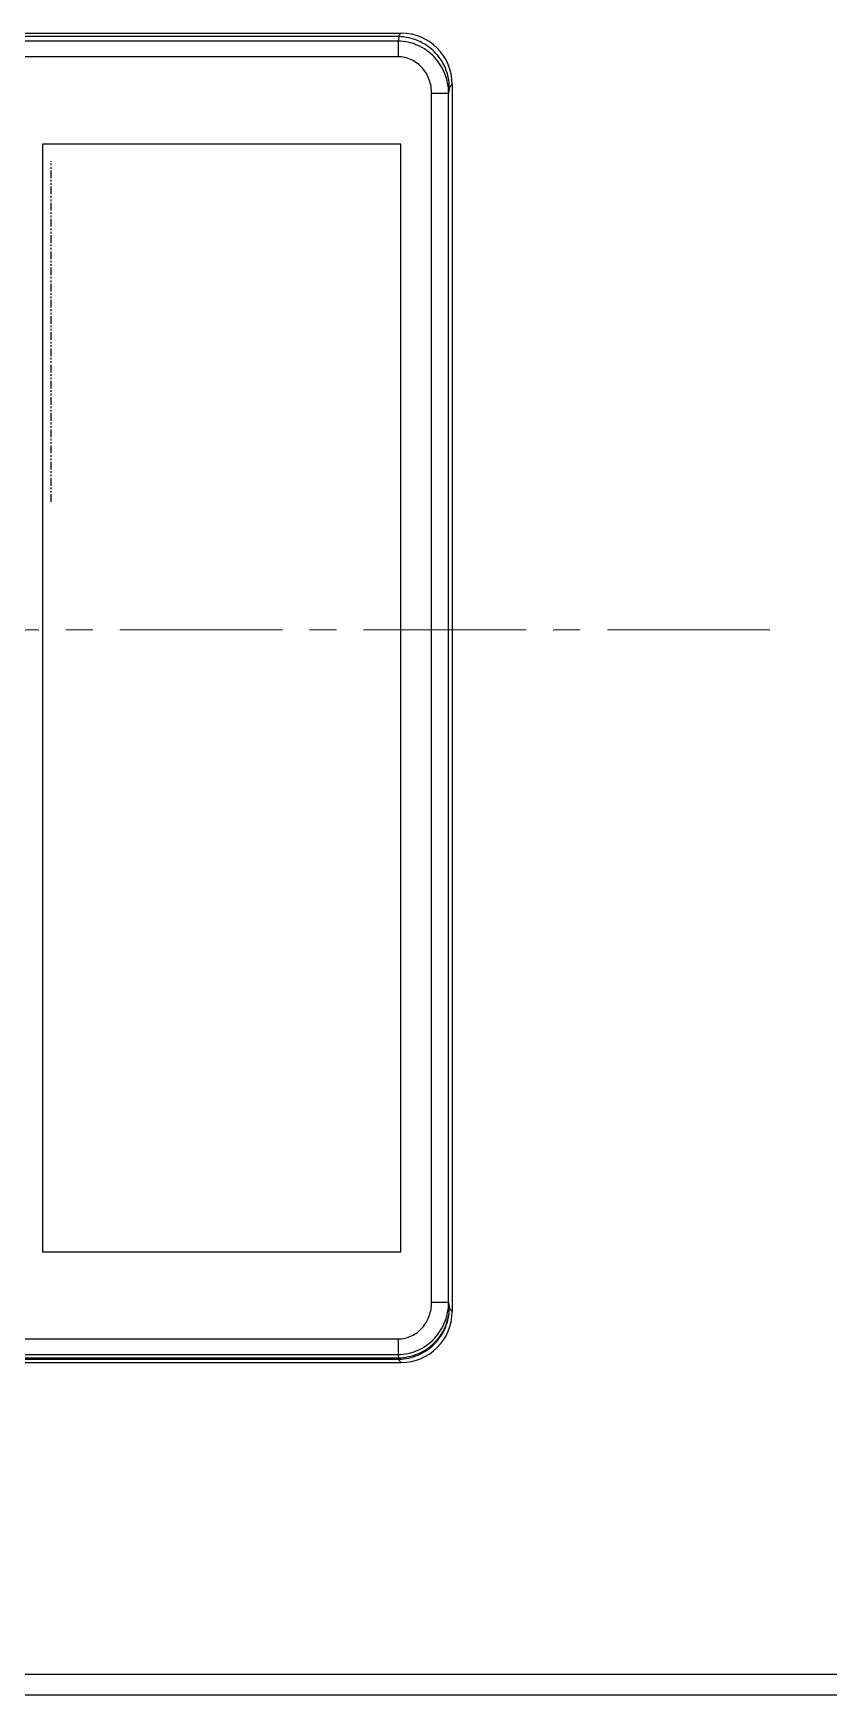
# Model space of a CAD drawing. Header units: millimetres. Extents: x 12659 to 13466, y -343 to 215.
# Drawn here: x 13083.2 to 13129.8, y 18.1 to 115.6 of the extents above; entities that cross this region are included whole.
import ezdxf

# ---------------------------------------------------------------- set-up
doc = ezdxf.new("R2010")
doc.units = ezdxf.units.MM
for name, pattern in [('CENTER2', [28.575, 19.05, -3.175, 3.175, -3.175]), ('CENTERX2', [101.6, 63.5, -12.7, 12.7, -12.7]), ('PHANTOM', [0.8, 0.45, -0.05, 0.1, -0.05, 0.1, -0.05])]:
    doc.linetypes.add(name, pattern=pattern)
doc.layers.get('0').update_dxf_attribs({"linetype": 'CONTINUOUS'})
doc.layers.add('3', color=112, linetype='CENTERX2', lineweight=15)

msp = doc.modelspace()

# ---------------------------------------------------------------- linework, layer by layer
at = {"color": 7, "linetype": 'Continuous'}
for p, q in [((13104.541, 115.378), (13073.057, 115.378)), ((13073.257, 115.577), (13104.74, 115.577)), ((13104.565, 115.108), (13073.407, 115.108)), ((13104.541, 115.378), (13104.74, 115.577)), ((13104.597, 115.377), (13104.565, 115.108)), ((13104.565, 115.108), (13104.565, 114.194)), ((13104.565, 114.194), (13073.407, 114.194)), ((13107.566, 112.411), (13107.524, 112.052)), ((13107.566, 112.411), (13107.736, 112.581)), ((13107.736, 112.581), (13107.736, 40.573)), ((13106.525, 112.052), (13107.524, 112.052)), ((13106.525, 41.103), (13106.525, 112.052)), ((13107.524, 41.103), (13107.524, 112.052)), ((13083.722, 109.077), (13083.722, 44.077)), ((13104.722, 109.077), (13083.722, 109.077)), ((13104.722, 44.077), (13104.722, 109.077)), ((13083.722, 44.077), (13104.722, 44.077)), ((13107.524, 41.103), (13106.525, 41.103)), ((13107.524, 41.103), (13107.566, 40.743)), ((13107.736, 40.573), (13107.566, 40.743)), ((13010.885, 38.96), (13104.565, 38.96)), ((13010.885, 38.046), (13104.565, 38.046)), ((13104.565, 38.96), (13104.565, 38.046)), ((13104.565, 38.046), (13104.588, 37.852)), ((12940.718, 37.577), (13104.74, 37.577)), ((12940.908, 37.852), (13104.551, 37.852)), ((12940.908, 37.767), (13104.551, 37.767)), ((13104.551, 37.852), (13104.551, 37.767)), ((13104.74, 37.577), (13104.551, 37.767)), ((12891.922, 19.277), (13218.522, 19.277)), ((12892.122, 18.077), (13219.722, 18.077))]:
    msp.add_line(p, q, dxfattribs=at)
at = {"color": 7, "linetype": 'PHANTOM'}
msp.add_line((13084.222, 88.077), (13084.222, 108.077), dxfattribs=at)
at = {"color": 7, "linetype": 'Continuous'}
msp.add_arc((13104.548, 40.516), 2.749, 270.05182, 271.21131, dxfattribs=at)
for centre, major_axis, ratio, start_param, end_param in [((13104.132, 111.973), (1.457, 3.18), 0.836259, 0.347356, 0.365906), ((13104.732, 112.573), (2.127, 2.127), 0.997265, -0.784029, 0.784029), ((13104.732, 40.581), (-2.127, 2.127), 0.997265, -3.925621, -2.357564)]:
    msp.add_ellipse(centre, major_axis=major_axis, ratio=ratio, start_param=start_param, end_param=end_param, dxfattribs=at)
for points, knots in [([(13107.524, 112.052), (13107.521, 112.441), (13107.371, 113.227), (13106.729, 114.24), (13105.748, 114.937), (13104.957, 115.105), (13104.565, 115.108)], [0, 0, 0, 0, 0.24917, 0.498853, 0.749216, 1, 1, 1, 1]), ([(13107.566, 112.411), (13107.561, 112.79), (13107.401, 113.558), (13106.744, 114.533), (13105.764, 115.2), (13104.985, 115.369), (13104.597, 115.377)], [0, 0, 0, 0, 0.246643, 0.495762, 0.747358, 1, 1, 1, 1]), ([(13106.525, 112.052), (13106.525, 112.319), (13106.434, 112.859), (13106.025, 113.569), (13105.373, 114.073), (13104.832, 114.194), (13104.565, 114.194)], [0, 0, 0, 0, 0.250326, 0.50044, 0.750303, 1, 1, 1, 1]), ([(13104.565, 38.96), (13104.832, 38.96), (13105.373, 39.082), (13106.025, 39.585), (13106.434, 40.296), (13106.525, 40.835), (13106.525, 41.103)], [0, 0, 0, 0, 0.249697, 0.49956, 0.749674, 1, 1, 1, 1]), ([(13104.565, 38.046), (13104.957, 38.049), (13105.748, 38.218), (13106.729, 38.915), (13107.371, 39.927), (13107.521, 40.713), (13107.524, 41.103)], [0, 0, 0, 0, 0.250784, 0.501147, 0.75083, 1, 1, 1, 1]), ([(13104.588, 37.852), (13104.974, 37.86), (13105.748, 38.022), (13106.729, 38.667), (13107.394, 39.617), (13107.56, 40.372), (13107.566, 40.743)], [0, 0, 0, 0, 0.254404, 0.506844, 0.755287, 1, 1, 1, 1]), ([(13104.606, 37.767), (13104.993, 37.775), (13105.769, 37.944), (13106.747, 38.611), (13107.404, 39.59), (13107.562, 40.361), (13107.566, 40.743)], [0, 0, 0, 0, 0.251313, 0.502203, 0.751797, 1, 1, 1, 1]), ([(13104.588, 37.852), (13104.59, 37.832), (13104.596, 37.805), (13104.6, 37.774), (13104.606, 37.767)], [0, 0, 0, 0, 0.681771, 1, 1, 1, 1])]:
    msp.add_open_spline(points, degree=3, knots=knots, dxfattribs=at)
msp.add_open_spline([(13104.551, 37.852), (13104.563, 37.852), (13104.575, 37.852), (13104.588, 37.852)], degree=3, dxfattribs=at)
at = {"layer": '3', "linetype": 'CENTER2', "ltscale": 0.5}
msp.add_line((13126.355, 80.577), (12933.878, 80.577), dxfattribs=at)

doc.saveas('drawing.dxf')
